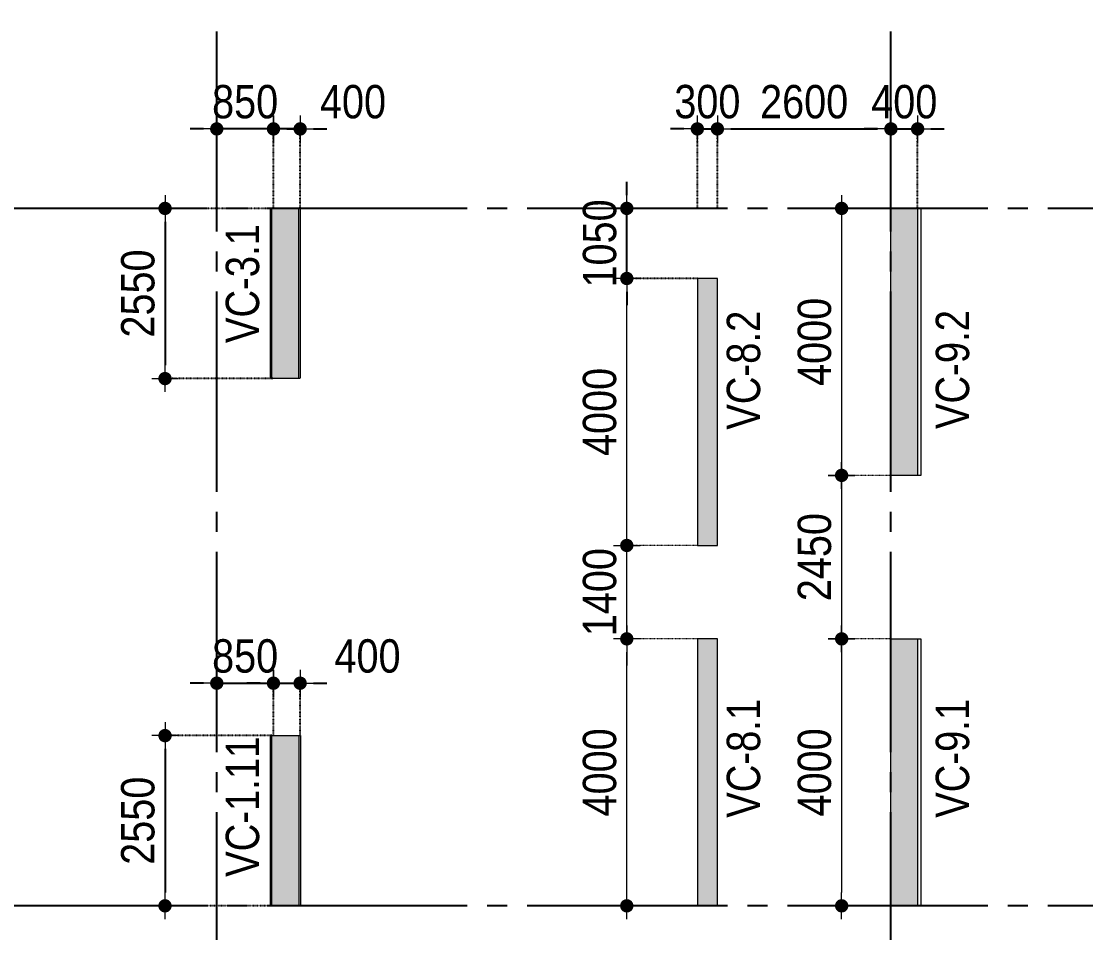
# Model space of a CAD drawing. Header units: millimetres. Extents: x -3973692 to -2843767, y 592734 to 838475.
# Drawn here: x -3506873 to -3490927, y 621828 to 635485 of the extents above; entities that cross this region are included whole.
import ezdxf
from ezdxf.enums import TextEntityAlignment as Align

# ---------------------------------------------------------------- set-up
doc = ezdxf.new("R2010")
doc.units = ezdxf.units.MM
doc.header["$MEASUREMENT"] = 0
doc.header["$PDMODE"] = 3
doc.header["$PDSIZE"] = -20
for name, pattern in [('CHG_XX_Cot_Tang 1$0$MB_Luoi truc$0$HTT Hidden 21', [3, 2, -1]), ('CHG_XX_Luoi truc$0$MB_Luoi truc$0$Center101', [13, 10, -1, 1, -1]), ('DIVIDE2', [15.875, 6.35, -3.175, 0, -3.175, 0, -3.175]), ('HIDDEN5', [2.8375, 1.25, -1.5875])]:
    doc.linetypes.add(name, pattern=pattern)
doc.layers.get('0').update_dxf_attribs({"lineweight": 9})
doc.layers.get('Defpoints').update_dxf_attribs({"color": 10, "lineweight": 0})
for name, color, linetype, lineweight in [("'S_General_Dim_1", 1, 'Continuous', 18), ("'S_General_Divide_3 Intermediate", 3, 'DIVIDE2', 40), ('CHG_XX_Cot_Tang 1$0$NS-Pier', 150, 'Continuous', 9), ('CHG_XX_Cot_Tang 1$0$NS-Pier @ 1', 150, 'Continuous', 9), ('CHG_XX_Cot_Tang 1$0$NS-Pier @ 100', 150, 'Continuous', 9), ('CHG_XX_Cot_Tang 1$0$NS-Pier @ 150 VP1', 150, 'Continuous', 9), ('CHG_XX_Cot_Tang 1$0$NS-Pier @ 150 VP2', 150, 'Continuous', 9), ('CHG_XX_Cot_Tang 1$0$NS-Pier @ 150 VP3', 150, 'Continuous', 9), ('CHG_XX_Cot_Tang 1$0$NS-Pier @ 150 VP4', 150, 'Continuous', 9), ('CHG_XX_Cot_Tang 1$0$NS-Pier @ 150 VP5', 150, 'Continuous', 9), ('CHG_XX_Cot_Tang 1$0$NS-Pier @ 150 VP6', 150, 'Continuous', 9), ('CHG_XX_Cot_Tang 1$0$NS-Pier @ 150 VP7', 150, 'Continuous', 9), ('CHG_XX_Cot_Tang 1$0$NS-Pier @ 150 VP8', 150, 'Continuous', 9), ('CHG_XX_Cot_Tang 1$0$NS-Pier @ 150 VP9', 150, 'Continuous', 9), ('CHG_XX_Cot_Tang 1$0$NS-Pier @ 150 VPModel', 150, 'Continuous', 9), ('CHG_XX_Cot_Tang 1$0$NS-Pier @ 200 VP11', 150, 'Continuous', 9), ('CHG_XX_Cot_Tang 1$0$NS-Pier @ 200 VP12', 150, 'Continuous', 9), ('CHG_XX_Cot_Tang 1$0$NS-Pier @ 200 VP13', 150, 'Continuous', 9), ('CHG_XX_Cot_Tang 1$0$NS-Pier @ 200 VP14', 150, 'Continuous', 9), ('CHG_XX_Cot_Tang 1$0$NS-Pier @ 200 VP15', 150, 'Continuous', 9), ('CHG_XX_Cot_Tang 1$0$NS-Pier @ 200 VP16', 150, 'Continuous', 9), ('CHG_XX_Cot_Tang 1$0$NS-Pier @ 200 VP17', 150, 'Continuous', 9), ('CHG_XX_Cot_Tang 1$0$NS-Pier @ 200 VP18', 150, 'Continuous', 9), ('CHG_XX_Cot_Tang 1$0$NS-Pier @ 200 VP19', 150, 'Continuous', 9), ('CHG_XX_Cot_Tang 1$0$NS-Pier @ 200 VP21', 150, 'Continuous', 9), ('CHG_XX_Cot_Tang 1$0$NS-Pier @ 200 VP22', 150, 'Continuous', 9), ('CHG_XX_Cot_Tang 1$0$NS-Pier @ 200 VP23', 150, 'Continuous', 9), ('CHG_XX_Cot_Tang 1$0$NS-Pier @ 200 VP24', 150, 'Continuous', 9), ('CHG_XX_Cot_Tang 1$0$NS-Pier @ 200 VP25', 150, 'Continuous', 9), ('CHG_XX_Cot_Tang 1$0$NS-Pier @ 200 VP26', 150, 'Continuous', 9), ('CHG_XX_Cot_Tang 1$0$NS-Pier @ 200 VP27', 150, 'Continuous', 9), ('CHG_XX_Cot_Tang 1$0$NS-Pier @ 200 VP28', 150, 'Continuous', 9), ('CHG_XX_Cot_Tang 1$0$NS-Pier @ 200 VP30', 150, 'Continuous', 9), ('CHG_XX_Cot_Tang 1$0$NS-Pier @ 200 VP31', 150, 'Continuous', 9), ('CHG_XX_Cot_Tang 1$0$NS-Pier @ 200 VP32', 150, 'Continuous', 9), ('CHG_XX_Cot_Tang 1$0$NS-Pier @ 200 VP33', 150, 'Continuous', 9), ('CHG_XX_Cot_Tang 1$0$NS-Pier @ 200 VP34', 150, 'Continuous', 9), ('CHG_XX_Cot_Tang 1$0$NS-Pier @ 200 VP35', 150, 'Continuous', 9), ('CHG_XX_Cot_Tang 1$0$NS-Pier @ 200 VP36', 150, 'Continuous', 9), ('CHG_XX_Cot_Tang 1$0$NS-Pier @ 200 VP37', 150, 'Continuous', 9), ('CHG_XX_Cot_Tang 1$0$NS-Pier @ 200 VPModel', 150, 'Continuous', 9), ('CHG_XX_Cot_Tang 1$0$NS-Pier @ 350 VP10', 150, 'Continuous', 9), ('CHG_XX_Cot_Tang 1$0$NS-Pier @ 350 VP20', 150, 'Continuous', 9), ('CHG_XX_Cot_Tang 1$0$NS-Pier @ 350 VP29', 150, 'Continuous', 9), ('CHG_XX_Cot_Tang 1$0$NS-Pier @ 350 VPModel', 150, 'Continuous', 9), ('TEXT', 7, 'Continuous', 15)]:
    doc.layers.add(name, color=color, linetype=linetype, lineweight=lineweight)
for name, color, linetype in [('CHG_XX_Cot_Tang 1$0$mb_cot tang 1-3$0$Concrete Line', 6, 'Continuous'), ('CHG_XX_Cot_Tang 1$0$Vach VH3', 3, 'Continuous'), ('CHG_XX_Luoi truc$0$Grid', 34, 'Continuous'), ('CHG_XX_Luoi truc$0$Grid Line', 251, 'CHG_XX_Luoi truc$0$MB_Luoi truc$0$Center101')]:
    doc.layers.add(name, color=color, linetype=linetype)
doc.styles.add('arial', font='arial.ttf', dxfattribs={"width": 0.85})
doc.styles.add('CHG_XX_Luoi truc$0$MB_Luoi truc$0$Grid A-F$0$VNI-HelveCB', font='')
doc.styles.add('TTP-HelCon', font='')
doc.styles.get('CHG_XX_Luoi truc$0$MB_Luoi truc$0$Grid A-F$0$VNI-HelveCB').set_extended_font_data('VNI-Helve-Condense', bold=True)
doc.styles.get('TTP-HelCon').set_extended_font_data('VNI-Helve-Condense')
doc.dimstyles.new('200', dxfattribs={"dimscale": 200, "dimtxt": 2.5, "dimasz": 1, "dimexe": 0, "dimexo": 0, "dimgap": 0.75, "dimtad": 1, "dimdec": 0, "dimrnd": 10, "dimzin": 9, "dimdsep": 46, "dimtxsty": 'arial', "dimblk1": 'DIMDOT', "dimblk2": 'DIMDOT', "dimsah": 1, "dimcen": 2, "dimdle": 3, "dimclre": 8, "dimclrt": 2, "dimadec": 0, "dimazin": 0, "dimtfac": 1, "dimtdec": 0, "dimtix": 1, "dimtmove": 2, "dimatfit": 3, "dimldrblk": 'DIMPIJL', "dimfxl": 1, "dimtvp": 1.8, "dimtolj": 1, "dimtzin": 0, "dimarcsym": 0})

# ---------------------------------------------------------------- blocks, each defined once
blk = doc.blocks.new('CHG_XX_Cot_Tang 1$0$300x9400')
at = {"layer": 'CHG_XX_Cot_Tang 1$0$NS-Pier'}
h = blk.add_hatch(color=5, dxfattribs=at)
h.dxf.hatch_style = 1
h.paths.add_polyline_path([(0, -4000), (300, -4000), (300, 0), (0, 0)])
h.paths.add_polyline_path([(300, -5400), (0, -5400), (0, -9400), (300, -9400)])
for points in [[(300, 0), (0, 0), (0, -4000), (300, -4000)], [(300, -5400), (0, -5400), (0, -9400), (300, -9400)]]:
    blk.add_lwpolyline(points, close=True, dxfattribs=at)
blk = doc.blocks.new('*U3261')
at = {"layer": 'CHG_XX_Cot_Tang 1$0$NS-Pier @ 1'}
h = blk.add_hatch(color=256, dxfattribs=at)
h.dxf.hatch_style = 1
h.paths.add_polyline_path([(200, 0), (-200, 0), (-200, -2550), (200, -2550)])
at = {"layer": 'CHG_XX_Cot_Tang 1$0$NS-Pier @ 100'}
h = blk.add_hatch(color=256, dxfattribs=at)
h.dxf.hatch_style = 1
h.paths.add_polyline_path([(200, 0), (-200, 0), (-200, -2550), (200, -2550)])
at = {"layer": 'CHG_XX_Cot_Tang 1$0$NS-Pier @ 150 VP1'}
h = blk.add_hatch(color=256, dxfattribs=at)
h.dxf.hatch_style = 1
h.paths.add_polyline_path([(200, 0), (-200, 0), (-200, -2550), (200, -2550)])
at = {"layer": 'CHG_XX_Cot_Tang 1$0$NS-Pier @ 150 VP2'}
h = blk.add_hatch(color=256, dxfattribs=at)
h.dxf.hatch_style = 1
h.paths.add_polyline_path([(200, 0), (-200, 0), (-200, -2550), (200, -2550)])
at = {"layer": 'CHG_XX_Cot_Tang 1$0$NS-Pier @ 150 VP3'}
h = blk.add_hatch(color=256, dxfattribs=at)
h.dxf.hatch_style = 1
h.paths.add_polyline_path([(200, 0), (-200, 0), (-200, -2550), (200, -2550)])
at = {"layer": 'CHG_XX_Cot_Tang 1$0$NS-Pier @ 150 VP4'}
h = blk.add_hatch(color=256, dxfattribs=at)
h.dxf.hatch_style = 1
h.paths.add_polyline_path([(200, 0), (-200, 0), (-200, -2550), (200, -2550)])
at = {"layer": 'CHG_XX_Cot_Tang 1$0$NS-Pier @ 150 VP5'}
h = blk.add_hatch(color=256, dxfattribs=at)
h.dxf.hatch_style = 1
h.paths.add_polyline_path([(200, 0), (-200, 0), (-200, -2550), (200, -2550)])
at = {"layer": 'CHG_XX_Cot_Tang 1$0$NS-Pier @ 150 VP6'}
h = blk.add_hatch(color=256, dxfattribs=at)
h.dxf.hatch_style = 1
h.paths.add_polyline_path([(200, 0), (-200, 0), (-200, -2550), (200, -2550)])
at = {"layer": 'CHG_XX_Cot_Tang 1$0$NS-Pier @ 150 VP7'}
h = blk.add_hatch(color=256, dxfattribs=at)
h.dxf.hatch_style = 1
h.paths.add_polyline_path([(200, 0), (-200, 0), (-200, -2550), (200, -2550)])
at = {"layer": 'CHG_XX_Cot_Tang 1$0$NS-Pier @ 150 VP8'}
h = blk.add_hatch(color=256, dxfattribs=at)
h.dxf.hatch_style = 1
h.paths.add_polyline_path([(200, 0), (-200, 0), (-200, -2550), (200, -2550)])
at = {"layer": 'CHG_XX_Cot_Tang 1$0$NS-Pier @ 150 VP9'}
h = blk.add_hatch(color=256, dxfattribs=at)
h.dxf.hatch_style = 1
h.paths.add_polyline_path([(200, 0), (-200, 0), (-200, -2550), (200, -2550)])
at = {"layer": 'CHG_XX_Cot_Tang 1$0$NS-Pier @ 150 VPModel'}
h = blk.add_hatch(color=256, dxfattribs=at)
h.dxf.hatch_style = 1
h.paths.add_polyline_path([(200, 0), (-200, 0), (-200, -2550), (200, -2550)])
at = {"layer": 'CHG_XX_Cot_Tang 1$0$NS-Pier @ 200 VP11'}
h = blk.add_hatch(color=256, dxfattribs=at)
h.dxf.hatch_style = 1
h.paths.add_polyline_path([(200, 0), (-200, 0), (-200, -2550), (200, -2550)])
at = {"layer": 'CHG_XX_Cot_Tang 1$0$NS-Pier @ 200 VP12'}
h = blk.add_hatch(color=256, dxfattribs=at)
h.dxf.hatch_style = 1
h.paths.add_polyline_path([(200, 0), (-200, 0), (-200, -2550), (200, -2550)])
at = {"layer": 'CHG_XX_Cot_Tang 1$0$NS-Pier @ 200 VP13'}
h = blk.add_hatch(color=256, dxfattribs=at)
h.dxf.hatch_style = 1
h.paths.add_polyline_path([(200, 0), (-200, 0), (-200, -2550), (200, -2550)])
at = {"layer": 'CHG_XX_Cot_Tang 1$0$NS-Pier @ 200 VP14'}
h = blk.add_hatch(color=256, dxfattribs=at)
h.dxf.hatch_style = 1
h.paths.add_polyline_path([(200, 0), (-200, 0), (-200, -2550), (200, -2550)])
at = {"layer": 'CHG_XX_Cot_Tang 1$0$NS-Pier @ 200 VP15'}
h = blk.add_hatch(color=256, dxfattribs=at)
h.dxf.hatch_style = 1
h.paths.add_polyline_path([(200, 0), (-200, 0), (-200, -2550), (200, -2550)])
at = {"layer": 'CHG_XX_Cot_Tang 1$0$NS-Pier @ 200 VP16'}
h = blk.add_hatch(color=256, dxfattribs=at)
h.dxf.hatch_style = 1
h.paths.add_polyline_path([(200, 0), (-200, 0), (-200, -2550), (200, -2550)])
at = {"layer": 'CHG_XX_Cot_Tang 1$0$NS-Pier @ 200 VP17'}
h = blk.add_hatch(color=256, dxfattribs=at)
h.dxf.hatch_style = 1
h.paths.add_polyline_path([(200, 0), (-200, 0), (-200, -2550), (200, -2550)])
at = {"layer": 'CHG_XX_Cot_Tang 1$0$NS-Pier @ 200 VP18'}
h = blk.add_hatch(color=256, dxfattribs=at)
h.dxf.hatch_style = 1
h.paths.add_polyline_path([(200, 0), (-200, 0), (-200, -2550), (200, -2550)])
at = {"layer": 'CHG_XX_Cot_Tang 1$0$NS-Pier @ 200 VP19'}
h = blk.add_hatch(color=256, dxfattribs=at)
h.dxf.hatch_style = 1
h.paths.add_polyline_path([(200, 0), (-200, 0), (-200, -2550), (200, -2550)])
at = {"layer": 'CHG_XX_Cot_Tang 1$0$NS-Pier @ 200 VP21'}
h = blk.add_hatch(color=256, dxfattribs=at)
h.dxf.hatch_style = 1
h.paths.add_polyline_path([(200, 0), (-200, 0), (-200, -2550), (200, -2550)])
at = {"layer": 'CHG_XX_Cot_Tang 1$0$NS-Pier @ 200 VP22'}
h = blk.add_hatch(color=256, dxfattribs=at)
h.dxf.hatch_style = 1
h.paths.add_polyline_path([(200, 0), (-200, 0), (-200, -2550), (200, -2550)])
at = {"layer": 'CHG_XX_Cot_Tang 1$0$NS-Pier @ 200 VP23'}
h = blk.add_hatch(color=256, dxfattribs=at)
h.dxf.hatch_style = 1
h.paths.add_polyline_path([(200, 0), (-200, 0), (-200, -2550), (200, -2550)])
at = {"layer": 'CHG_XX_Cot_Tang 1$0$NS-Pier @ 200 VP24'}
h = blk.add_hatch(color=256, dxfattribs=at)
h.dxf.hatch_style = 1
h.paths.add_polyline_path([(200, 0), (-200, 0), (-200, -2550), (200, -2550)])
at = {"layer": 'CHG_XX_Cot_Tang 1$0$NS-Pier @ 200 VP25'}
h = blk.add_hatch(color=256, dxfattribs=at)
h.dxf.hatch_style = 1
h.paths.add_polyline_path([(200, 0), (-200, 0), (-200, -2550), (200, -2550)])
at = {"layer": 'CHG_XX_Cot_Tang 1$0$NS-Pier @ 200 VP26'}
h = blk.add_hatch(color=256, dxfattribs=at)
h.dxf.hatch_style = 1
h.paths.add_polyline_path([(200, 0), (-200, 0), (-200, -2550), (200, -2550)])
at = {"layer": 'CHG_XX_Cot_Tang 1$0$NS-Pier @ 200 VP27'}
h = blk.add_hatch(color=256, dxfattribs=at)
h.dxf.hatch_style = 1
h.paths.add_polyline_path([(200, 0), (-200, 0), (-200, -2550), (200, -2550)])
at = {"layer": 'CHG_XX_Cot_Tang 1$0$NS-Pier @ 200 VP28'}
h = blk.add_hatch(color=256, dxfattribs=at)
h.dxf.hatch_style = 1
h.paths.add_polyline_path([(200, 0), (-200, 0), (-200, -2550), (200, -2550)])
at = {"layer": 'CHG_XX_Cot_Tang 1$0$NS-Pier @ 200 VP30'}
h = blk.add_hatch(color=256, dxfattribs=at)
h.dxf.hatch_style = 1
h.paths.add_polyline_path([(200, 0), (-200, 0), (-200, -2550), (200, -2550)])
at = {"layer": 'CHG_XX_Cot_Tang 1$0$NS-Pier @ 200 VP31'}
h = blk.add_hatch(color=256, dxfattribs=at)
h.dxf.hatch_style = 1
h.paths.add_polyline_path([(200, 0), (-200, 0), (-200, -2550), (200, -2550)])
at = {"layer": 'CHG_XX_Cot_Tang 1$0$NS-Pier @ 200 VP32'}
h = blk.add_hatch(color=256, dxfattribs=at)
h.dxf.hatch_style = 1
h.paths.add_polyline_path([(200, 0), (-200, 0), (-200, -2550), (200, -2550)])
at = {"layer": 'CHG_XX_Cot_Tang 1$0$NS-Pier @ 200 VP33'}
h = blk.add_hatch(color=256, dxfattribs=at)
h.dxf.hatch_style = 1
h.paths.add_polyline_path([(200, 0), (-200, 0), (-200, -2550), (200, -2550)])
at = {"layer": 'CHG_XX_Cot_Tang 1$0$NS-Pier @ 200 VP34'}
h = blk.add_hatch(color=256, dxfattribs=at)
h.dxf.hatch_style = 1
h.paths.add_polyline_path([(200, 0), (-200, 0), (-200, -2550), (200, -2550)])
at = {"layer": 'CHG_XX_Cot_Tang 1$0$NS-Pier @ 200 VP35'}
h = blk.add_hatch(color=256, dxfattribs=at)
h.dxf.hatch_style = 1
h.paths.add_polyline_path([(200, 0), (-200, 0), (-200, -2550), (200, -2550)])
at = {"layer": 'CHG_XX_Cot_Tang 1$0$NS-Pier @ 200 VP36'}
h = blk.add_hatch(color=256, dxfattribs=at)
h.dxf.hatch_style = 1
h.paths.add_polyline_path([(200, 0), (-200, 0), (-200, -2550), (200, -2550)])
at = {"layer": 'CHG_XX_Cot_Tang 1$0$NS-Pier @ 200 VP37'}
h = blk.add_hatch(color=256, dxfattribs=at)
h.dxf.hatch_style = 1
h.paths.add_polyline_path([(200, 0), (-200, 0), (-200, -2550), (200, -2550)])
at = {"layer": 'CHG_XX_Cot_Tang 1$0$NS-Pier @ 200 VPModel'}
h = blk.add_hatch(color=256, dxfattribs=at)
h.dxf.hatch_style = 1
h.paths.add_polyline_path([(200, 0), (-200, 0), (-200, -2550), (200, -2550)])
at = {"layer": 'CHG_XX_Cot_Tang 1$0$NS-Pier @ 350 VP10'}
h = blk.add_hatch(color=256, dxfattribs=at)
h.dxf.hatch_style = 1
h.paths.add_polyline_path([(200, 0), (-200, 0), (-200, -2550), (200, -2550)])
at = {"layer": 'CHG_XX_Cot_Tang 1$0$NS-Pier @ 350 VP20'}
h = blk.add_hatch(color=256, dxfattribs=at)
h.dxf.hatch_style = 1
h.paths.add_polyline_path([(200, 0), (-200, 0), (-200, -2550), (200, -2550)])
at = {"layer": 'CHG_XX_Cot_Tang 1$0$NS-Pier @ 350 VP29'}
h = blk.add_hatch(color=256, dxfattribs=at)
h.dxf.hatch_style = 1
h.paths.add_polyline_path([(200, 0), (-200, 0), (-200, -2550), (200, -2550)])
at = {"layer": 'CHG_XX_Cot_Tang 1$0$NS-Pier @ 350 VPModel'}
h = blk.add_hatch(color=256, dxfattribs=at)
h.dxf.hatch_style = 1
h.paths.add_polyline_path([(200, 0), (-200, 0), (-200, -2550), (200, -2550)])
blk = doc.blocks.new('CHG_XX_Cot_Tang 1$0$400x2250_cen')
at = {"layer": 'CHG_XX_Cot_Tang 1$0$NS-Pier', "color": 9, "linetype": 'CHG_XX_Cot_Tang 1$0$MB_Luoi truc$0$HTT Hidden 21'}
for points in [[(-200, 0), (-225, 0), (-225, -2550), (-200, -2550)], [(200, 0), (225, 0), (225, -2550), (200, -2550)]]:
    blk.add_lwpolyline(points, dxfattribs=at)
at = {"layer": 'CHG_XX_Cot_Tang 1$0$NS-Pier'}
blk.add_lwpolyline([(200, -2550), (-200, -2550), (-200, 0), (200, 0)], close=True, dxfattribs=at)
blk.add_blockref('*U3261', (0, 0), dxfattribs=at)
blk = doc.blocks.new('*U2841')
at = {"layer": 'CHG_XX_Luoi truc$0$Grid Line'}
blk.add_line((0, 0), (0, 608), dxfattribs=at)
at = {"layer": 'CHG_XX_Luoi truc$0$Grid', "lineweight": -2, "style": 'CHG_XX_Luoi truc$0$MB_Luoi truc$0$Grid A-F$0$VNI-HelveCB'}
for tag, p in [('GRIDSUB', (0, 617)), ('GRID', (0, -9))]:
    blk.add_attdef(tag, text='', height=5, dxfattribs=at).set_placement(p, align=Align.MIDDLE)
blk = doc.blocks.new('*U2843')
at = {"layer": 'CHG_XX_Luoi truc$0$Grid Line'}
blk.add_line((0, 0), (0, 438), dxfattribs=at)
at = {"layer": 'CHG_XX_Luoi truc$0$Grid', "lineweight": -2, "style": 'CHG_XX_Luoi truc$0$MB_Luoi truc$0$Grid A-F$0$VNI-HelveCB'}
for tag, p in [('GRIDSUB', (0, 447)), ('GRID', (0, -9))]:
    blk.add_attdef(tag, text='', height=5, dxfattribs=at).set_placement(p, align=Align.MIDDLE)
blk = doc.blocks.new('CHG_XX_Luoi truc')
at = {"layer": 'CHG_XX_Luoi truc$0$Grid', "xscale": 300, "yscale": 300, "zscale": 300}
for p in [(44550, -12747), (54650, -12747)]:
    blk.add_blockref('*U2841', p, dxfattribs=at)
at = {"layer": 'CHG_XX_Luoi truc$0$Grid', "xscale": 300.0000000000013, "yscale": 300.0000000000013, "zscale": 300.0000000000013, "rotation": 90}
for p in [(110703, 22700), (110703, 12250)]:
    blk.add_blockref('*U2843', p, dxfattribs=at)
blk = doc.blocks.new('CHG_XX_Cot_Tang 1')
at = {"layer": 'CHG_XX_Cot_Tang 1$0$NS-Pier', "true_color": 0x139b48}
h = blk.add_hatch(color=114, dxfattribs=at)
h.dxf.hatch_style = 1
h.paths.add_polyline_path([(54650, 18700), (55050, 18700), (55050, 22700), (54650, 22700)])
h.paths.add_polyline_path([(55050, 16250), (54650, 16250), (54650, 12250), (55050, 12250)])
at = {"layer": 'CHG_XX_Cot_Tang 1$0$NS-Pier'}
for points in [[(54650, 18700), (54650, 22700), (55050, 22700), (55050, 18700)], [(54650, 12250), (54650, 16250), (55050, 16250), (55050, 12250)]]:
    blk.add_lwpolyline(points, close=True, dxfattribs=at)
at = {"layer": 'CHG_XX_Cot_Tang 1$0$NS-Pier', "color": 9, "linetype": 'CHG_XX_Cot_Tang 1$0$MB_Luoi truc$0$HTT Hidden 21'}
for points in [[(55050, 22700), (55100, 22700), (55100, 18700), (55050, 18700)], [(55050, 16250), (55100, 16250), (55100, 12250), (55050, 12250)]]:
    blk.add_lwpolyline(points, dxfattribs=at)
at = {"layer": 'CHG_XX_Cot_Tang 1$0$mb_cot tang 1-3$0$Concrete Line'}
blk.add_blockref('CHG_XX_Cot_Tang 1$0$300x9400', (51750, 21650), dxfattribs=at)
at = {"layer": 'CHG_XX_Cot_Tang 1$0$NS-Pier'}
blk.add_blockref('CHG_XX_Luoi truc', (0, 0), dxfattribs=at)
at = {"layer": 'CHG_XX_Cot_Tang 1$0$Vach VH3', "color": 8, "linetype": 'CHG_XX_Cot_Tang 1$0$MB_Luoi truc$0$HTT Hidden 21'}
for p in [(45575, 22700), (45577.5, 14800)]:
    blk.add_blockref('CHG_XX_Cot_Tang 1$0$400x2250_cen', p, dxfattribs=at)
blk = doc.blocks.new('DIMDOT')
for p, q in [((0, -1), (0, 1)), ((1, 0), (-1, 0))]:
    blk.add_line(p, q)
at = {"const_width": 0.5}
blk.add_lwpolyline([(-0.25, 0, 1), (0.25, 0, 1)], format="xyb", close=True, dxfattribs=at)
blk = doc.blocks.new('*D321')
at = {"layer": "'S_General_Dim_1", "color": 8, "linetype": 'HIDDEN5', "lineweight": -2, "transparency": 16777216}
for p, q in [((-3503095, 632681), (-3504720, 632681)), ((-3503095, 630131), (-3504720, 630131))]:
    blk.add_line(p, q, dxfattribs=at)
at = {"layer": "'S_General_Dim_1", "color": 0, "lineweight": -2, "transparency": 16777216}
blk.add_line((-3504720, 632481), (-3504720, 630331), dxfattribs=at)
at = {"layer": 'Defpoints', "color": 0, "transparency": 16777216}
for p in [(-3503095, 632681), (-3504720, 630131), (-3503095, 630131)]:
    blk.add_point(p, dxfattribs=at)
at = {"layer": "'S_General_Dim_1", "color": 0, "lineweight": -2, "transparency": 16777216, "xscale": 200, "yscale": 200, "zscale": 200}
for p, rotation in [((-3504720, 632681), 90), ((-3504720, 630131), 270)]:
    blk.add_blockref('DIMDOT', p, dxfattribs=dict(at, rotation=rotation))
at = {"layer": "'S_General_Dim_1", "color": 2, "transparency": 16777216, "insert": (-3505125, 631406), "char_height": 500, "attachment_point": 5, "rotation": 90, "style": 'arial'}
blk.add_mtext('\\A1;2550', dxfattribs=at)
blk = doc.blocks.new('DIMPIJL')
at = {"linetype": 'ByBlock'}
blk.add_solid([(-2.5, 0.417), (-2.5, -0.417), (0, 0)], dxfattribs=at)
blk = doc.blocks.new('*D322')
at = {"layer": "'S_General_Dim_1", "color": 8, "linetype": 'HIDDEN5', "lineweight": -2, "transparency": 16777216}
for p, q in [((-3503093, 624781), (-3504720, 624781)), ((-3503093, 622231), (-3504720, 622231))]:
    blk.add_line(p, q, dxfattribs=at)
at = {"layer": "'S_General_Dim_1", "color": 0, "lineweight": -2, "transparency": 16777216}
blk.add_line((-3504720, 624581), (-3504720, 622431), dxfattribs=at)
at = {"layer": 'Defpoints', "color": 0, "transparency": 16777216}
for p in [(-3503093, 624781), (-3504720, 622231), (-3503093, 622231)]:
    blk.add_point(p, dxfattribs=at)
at = {"layer": "'S_General_Dim_1", "color": 0, "lineweight": -2, "transparency": 16777216, "xscale": 200, "yscale": 200, "zscale": 200}
for p, rotation in [((-3504720, 624781), 90), ((-3504720, 622231), 270)]:
    blk.add_blockref('DIMDOT', p, dxfattribs=dict(at, rotation=rotation))
at = {"layer": "'S_General_Dim_1", "color": 2, "transparency": 16777216, "insert": (-3505125, 623506), "char_height": 500, "attachment_point": 5, "rotation": 90, "style": 'arial'}
blk.add_mtext('\\A1;2550', dxfattribs=at)
blk = doc.blocks.new('*D324')
at = {"layer": "'S_General_Dim_1", "color": 0, "lineweight": -2, "transparency": 16777216}
for p, q in [((-3504145, 625567), (-3504345, 625567)), ((-3503945, 625567), (-3503096, 625567)), ((-3502896, 625567), (-3502696, 625567))]:
    blk.add_line(p, q, dxfattribs=at)
at = {"layer": "'S_General_Dim_1", "color": 8, "linetype": 'HIDDEN5', "lineweight": -2, "transparency": 16777216}
for p, q in [((-3503945, 624606), (-3503945, 625567)), ((-3503096, 624781), (-3503096, 625567))]:
    blk.add_line(p, q, dxfattribs=at)
at = {"layer": 'Defpoints', "color": 0, "transparency": 16777216}
for p in [(-3503096, 625567), (-3503096, 624781), (-3503945, 624606)]:
    blk.add_point(p, dxfattribs=at)
at = {"layer": "'S_General_Dim_1", "color": 0, "lineweight": -2, "transparency": 16777216, "xscale": 200, "yscale": 200, "zscale": 200}
blk.add_blockref('DIMDOT', (-3503945, 625567), dxfattribs=at)
at = {"layer": "'S_General_Dim_1", "color": 0, "lineweight": -2, "transparency": 16777216, "xscale": 200, "yscale": 200, "zscale": 200, "rotation": 180}
blk.add_blockref('DIMDOT', (-3503096, 625567), dxfattribs=at)
at = {"layer": "'S_General_Dim_1", "color": 2, "transparency": 16777216, "insert": (-3503520, 625972), "char_height": 500, "attachment_point": 5, "style": 'arial'}
blk.add_mtext('\\A1;850', dxfattribs=at)
blk = doc.blocks.new('*D325')
at = {"layer": "'S_General_Dim_1", "color": 0, "lineweight": -2, "transparency": 16777216}
for p, q in [((-3503296, 625567), (-3503496, 625567)), ((-3503096, 625567), (-3502696, 625567)), ((-3502496, 625567), (-3502296, 625567))]:
    blk.add_line(p, q, dxfattribs=at)
at = {"layer": "'S_General_Dim_1", "color": 8, "linetype": 'HIDDEN5', "lineweight": -2, "transparency": 16777216}
for p, q in [((-3503096, 624781), (-3503096, 625567)), ((-3502696, 624781), (-3502696, 625567))]:
    blk.add_line(p, q, dxfattribs=at)
at = {"layer": 'Defpoints', "color": 0, "transparency": 16777216}
for p in [(-3502696, 625567), (-3503096, 624781), (-3502696, 624781)]:
    blk.add_point(p, dxfattribs=at)
at = {"layer": "'S_General_Dim_1", "color": 0, "lineweight": -2, "transparency": 16777216, "xscale": 200, "yscale": 200, "zscale": 200}
blk.add_blockref('DIMDOT', (-3503096, 625567), dxfattribs=at)
at = {"layer": "'S_General_Dim_1", "color": 0, "lineweight": -2, "transparency": 16777216, "xscale": 200, "yscale": 200, "zscale": 200, "rotation": 180}
blk.add_blockref('DIMDOT', (-3502696, 625567), dxfattribs=at)
at = {"layer": "'S_General_Dim_1", "color": 2, "transparency": 16777216, "insert": (-3501686, 625972), "char_height": 500, "attachment_point": 5, "style": 'arial'}
blk.add_mtext('\\A1;400', dxfattribs=at)
blk = doc.blocks.new('*D329')
at = {"layer": "'S_General_Dim_1", "color": 0, "lineweight": -2, "transparency": 16777216}
for p, q in [((-3497802, 632881), (-3497802, 633081)), ((-3497802, 631631), (-3497802, 632681)), ((-3497802, 631431), (-3497802, 631231))]:
    blk.add_line(p, q, dxfattribs=at)
at = {"layer": "'S_General_Dim_1", "color": 8, "linetype": 'HIDDEN5', "lineweight": -2, "transparency": 16777216}
for p, q in [((-3496913, 632681), (-3497802, 632681)), ((-3496745, 631631), (-3497802, 631631))]:
    blk.add_line(p, q, dxfattribs=at)
at = {"layer": 'Defpoints', "color": 0, "transparency": 16777216}
for p in [(-3497802, 632681), (-3496913, 632681), (-3496745, 631631)]:
    blk.add_point(p, dxfattribs=at)
at = {"layer": "'S_General_Dim_1", "color": 0, "lineweight": -2, "transparency": 16777216, "xscale": 200, "yscale": 200, "zscale": 200}
for p, rotation in [((-3497802, 632681), 270), ((-3497802, 631631), 90)]:
    blk.add_blockref('DIMDOT', p, dxfattribs=dict(at, rotation=rotation))
at = {"layer": "'S_General_Dim_1", "color": 2, "transparency": 16777216, "insert": (-3498207, 632156), "char_height": 500, "attachment_point": 5, "rotation": 90, "style": 'arial'}
blk.add_mtext('\\A1;1050', dxfattribs=at)
blk = doc.blocks.new('*D330')
at = {"layer": "'S_General_Dim_1", "color": 0, "lineweight": -2, "transparency": 16777216}
for p, q in [((-3496945, 633872), (-3497145, 633872)), ((-3496745, 633872), (-3496445, 633872)), ((-3496245, 633872), (-3496045, 633872))]:
    blk.add_line(p, q, dxfattribs=at)
at = {"layer": "'S_General_Dim_1", "color": 8, "linetype": 'HIDDEN5', "lineweight": -2, "transparency": 16777216}
for p, q in [((-3496745, 632681), (-3496745, 633872)), ((-3496445, 632681), (-3496445, 633872))]:
    blk.add_line(p, q, dxfattribs=at)
at = {"layer": 'Defpoints', "color": 0, "transparency": 16777216}
for p in [(-3496445, 633872), (-3496745, 632681), (-3496445, 632681)]:
    blk.add_point(p, dxfattribs=at)
at = {"layer": "'S_General_Dim_1", "color": 0, "lineweight": -2, "transparency": 16777216, "xscale": 200, "yscale": 200, "zscale": 200}
blk.add_blockref('DIMDOT', (-3496745, 633872), dxfattribs=at)
at = {"layer": "'S_General_Dim_1", "color": 0, "lineweight": -2, "transparency": 16777216, "xscale": 200, "yscale": 200, "zscale": 200, "rotation": 180}
blk.add_blockref('DIMDOT', (-3496445, 633872), dxfattribs=at)
at = {"layer": "'S_General_Dim_1", "color": 2, "transparency": 16777216, "insert": (-3496595, 634278), "char_height": 500, "attachment_point": 5, "style": 'arial'}
blk.add_mtext('\\A1;300', dxfattribs=at)
blk = doc.blocks.new('*D331')
at = {"layer": "'S_General_Dim_1", "color": 8, "linetype": 'HIDDEN5', "lineweight": -2, "transparency": 16777216}
for p, q in [((-3496445, 632681), (-3496445, 633872)), ((-3493845, 632681), (-3493845, 633872))]:
    blk.add_line(p, q, dxfattribs=at)
at = {"layer": "'S_General_Dim_1", "color": 0, "lineweight": -2, "transparency": 16777216}
blk.add_line((-3496245, 633872), (-3494045, 633872), dxfattribs=at)
at = {"layer": 'Defpoints', "color": 0, "transparency": 16777216}
for p in [(-3493845, 633872), (-3496445, 632681), (-3493845, 632681)]:
    blk.add_point(p, dxfattribs=at)
at = {"layer": "'S_General_Dim_1", "color": 0, "lineweight": -2, "transparency": 16777216, "xscale": 200, "yscale": 200, "zscale": 200, "rotation": 180}
blk.add_blockref('DIMDOT', (-3496445, 633872), dxfattribs=at)
at = {"layer": "'S_General_Dim_1", "color": 0, "lineweight": -2, "transparency": 16777216, "xscale": 200, "yscale": 200, "zscale": 200}
blk.add_blockref('DIMDOT', (-3493845, 633872), dxfattribs=at)
at = {"layer": "'S_General_Dim_1", "color": 2, "transparency": 16777216, "insert": (-3495145, 634277), "char_height": 500, "attachment_point": 5, "style": 'arial'}
blk.add_mtext('\\A1;2600', dxfattribs=at)
blk = doc.blocks.new('*D332')
at = {"layer": "'S_General_Dim_1", "color": 0, "lineweight": -2, "transparency": 16777216}
for p, q in [((-3494045, 633872), (-3494245, 633872)), ((-3493845, 633872), (-3493445, 633872)), ((-3493245, 633872), (-3493045, 633872))]:
    blk.add_line(p, q, dxfattribs=at)
at = {"layer": "'S_General_Dim_1", "color": 8, "linetype": 'HIDDEN5', "lineweight": -2, "transparency": 16777216}
for p, q in [((-3493845, 632681), (-3493845, 633872)), ((-3493445, 632681), (-3493445, 633872))]:
    blk.add_line(p, q, dxfattribs=at)
at = {"layer": 'Defpoints', "color": 0, "transparency": 16777216}
for p in [(-3493445, 633872), (-3493845, 632681), (-3493445, 632681)]:
    blk.add_point(p, dxfattribs=at)
at = {"layer": "'S_General_Dim_1", "color": 0, "lineweight": -2, "transparency": 16777216, "xscale": 200, "yscale": 200, "zscale": 200}
blk.add_blockref('DIMDOT', (-3493845, 633872), dxfattribs=at)
at = {"layer": "'S_General_Dim_1", "color": 0, "lineweight": -2, "transparency": 16777216, "xscale": 200, "yscale": 200, "zscale": 200, "rotation": 180}
blk.add_blockref('DIMDOT', (-3493445, 633872), dxfattribs=at)
at = {"layer": "'S_General_Dim_1", "color": 2, "transparency": 16777216, "insert": (-3493645, 634277), "char_height": 500, "attachment_point": 5, "style": 'arial'}
blk.add_mtext('\\A1;400', dxfattribs=at)
blk = doc.blocks.new('*D336')
at = {"layer": "'S_General_Dim_1", "color": 0, "lineweight": -2, "transparency": 16777216}
for p, q in [((-3503295, 633872), (-3503495, 633872)), ((-3502695, 633872), (-3503095, 633872)), ((-3502495, 633872), (-3502295, 633872))]:
    blk.add_line(p, q, dxfattribs=at)
at = {"layer": "'S_General_Dim_1", "color": 8, "linetype": 'HIDDEN5', "lineweight": -2, "transparency": 16777216}
for p, q in [((-3503095, 632681), (-3503095, 633872)), ((-3502695, 632681), (-3502695, 633872))]:
    blk.add_line(p, q, dxfattribs=at)
at = {"layer": 'Defpoints', "color": 0, "transparency": 16777216}
for p in [(-3503095, 633872), (-3503095, 632681), (-3502695, 632681)]:
    blk.add_point(p, dxfattribs=at)
at = {"layer": "'S_General_Dim_1", "color": 0, "lineweight": -2, "transparency": 16777216, "xscale": 200, "yscale": 200, "zscale": 200}
blk.add_blockref('DIMDOT', (-3503095, 633872), dxfattribs=at)
at = {"layer": "'S_General_Dim_1", "color": 0, "lineweight": -2, "transparency": 16777216, "xscale": 200, "yscale": 200, "zscale": 200, "rotation": 180}
blk.add_blockref('DIMDOT', (-3502695, 633872), dxfattribs=at)
at = {"layer": "'S_General_Dim_1", "color": 2, "transparency": 16777216, "insert": (-3501904, 634277), "char_height": 500, "attachment_point": 5, "style": 'arial'}
blk.add_mtext('\\A1;400', dxfattribs=at)
blk = doc.blocks.new('*D337')
at = {"layer": "'S_General_Dim_1", "color": 0, "lineweight": -2, "transparency": 16777216}
for p, q in [((-3504145, 633872), (-3504345, 633872)), ((-3503095, 633872), (-3503945, 633872)), ((-3502895, 633872), (-3502695, 633872))]:
    blk.add_line(p, q, dxfattribs=at)
at = {"layer": "'S_General_Dim_1", "color": 8, "linetype": 'HIDDEN5', "lineweight": -2, "transparency": 16777216}
for p, q in [((-3503945, 632681), (-3503945, 633872)), ((-3503095, 632681), (-3503095, 633872))]:
    blk.add_line(p, q, dxfattribs=at)
at = {"layer": 'Defpoints', "color": 0, "transparency": 16777216}
for p in [(-3503945, 633872), (-3503945, 632681), (-3503095, 632681)]:
    blk.add_point(p, dxfattribs=at)
at = {"layer": "'S_General_Dim_1", "color": 0, "lineweight": -2, "transparency": 16777216, "xscale": 200, "yscale": 200, "zscale": 200}
blk.add_blockref('DIMDOT', (-3503945, 633872), dxfattribs=at)
at = {"layer": "'S_General_Dim_1", "color": 0, "lineweight": -2, "transparency": 16777216, "xscale": 200, "yscale": 200, "zscale": 200, "rotation": 180}
blk.add_blockref('DIMDOT', (-3503095, 633872), dxfattribs=at)
at = {"layer": "'S_General_Dim_1", "color": 2, "transparency": 16777216, "insert": (-3503520, 634277), "char_height": 500, "attachment_point": 5, "style": 'arial'}
blk.add_mtext('\\A1;850', dxfattribs=at)
blk = doc.blocks.new('c')
at = {"layer": 'TEXT', "color": 3, "style": 'TTP-HelCon'}
for s, p in [('VC-3.1', (-54365, 20683)), ('VC-8.2', (-46859, 19385)), ('VC-9.2', (-43728, 19395)), ('VC-8.1', (-46859, 13570)), ('VC-9.1', (-43728, 13570)), ('VC-1.11', (-54365, 12685))]:
    blk.add_text(s, height=500, rotation=90, dxfattribs=at).set_placement(p)
blk = doc.blocks.new('*D2547')
at = {"layer": "'S_General_Dim_1", "color": 8, "linetype": 'HIDDEN5', "lineweight": -2, "transparency": 16777216}
for p, q in [((51750, 16250), (50693, 16250)), ((51750, 12250), (50693, 12250))]:
    blk.add_line(p, q, dxfattribs=at)
at = {"layer": "'S_General_Dim_1", "color": 0, "lineweight": -2, "transparency": 16777216}
blk.add_line((50693, 12450), (50693, 16050), dxfattribs=at)
at = {"layer": 'Defpoints', "color": 0, "transparency": 16777216}
for p in [(50693, 16250), (51750, 16250), (51750, 12250)]:
    blk.add_point(p, dxfattribs=at)
at = {"layer": "'S_General_Dim_1", "color": 0, "lineweight": -2, "transparency": 16777216, "xscale": 200, "yscale": 200, "zscale": 200}
for p, rotation in [((50693, 16250), 90), ((50693, 12250), 270)]:
    blk.add_blockref('DIMDOT', p, dxfattribs=dict(at, rotation=rotation))
at = {"layer": "'S_General_Dim_1", "color": 2, "transparency": 16777216, "insert": (50288, 14250), "char_height": 500, "attachment_point": 5, "rotation": 90, "style": 'arial'}
blk.add_mtext('\\A1;4000', dxfattribs=at)
blk = doc.blocks.new('*D2556')
at = {"layer": "'S_General_Dim_1", "color": 0, "lineweight": -2, "transparency": 16777216}
for p, q in [((50693, 17850), (50693, 18050)), ((50693, 16250), (50693, 17650)), ((50693, 16050), (50693, 15850))]:
    blk.add_line(p, q, dxfattribs=at)
at = {"layer": "'S_General_Dim_1", "color": 8, "linetype": 'HIDDEN5', "lineweight": -2, "transparency": 16777216}
for p, q in [((51750, 17650), (50693, 17650)), ((51750, 16250), (50693, 16250))]:
    blk.add_line(p, q, dxfattribs=at)
at = {"layer": 'Defpoints', "color": 0, "transparency": 16777216}
for p in [(50693, 17650), (51750, 17650), (51750, 16250)]:
    blk.add_point(p, dxfattribs=at)
at = {"layer": "'S_General_Dim_1", "color": 0, "lineweight": -2, "transparency": 16777216, "xscale": 200, "yscale": 200, "zscale": 200}
for p, rotation in [((50693, 17650), 270), ((50693, 16250), 90)]:
    blk.add_blockref('DIMDOT', p, dxfattribs=dict(at, rotation=rotation))
at = {"layer": "'S_General_Dim_1", "color": 2, "transparency": 16777216, "insert": (50288, 16950), "char_height": 500, "attachment_point": 5, "rotation": 90, "style": 'arial'}
blk.add_mtext('\\A1;1400', dxfattribs=at)
blk = doc.blocks.new('*D2557')
at = {"layer": "'S_General_Dim_1", "color": 8, "linetype": 'HIDDEN5', "lineweight": -2, "transparency": 16777216}
for p, q in [((51750, 21650), (50693, 21650)), ((51750, 17650), (50693, 17650))]:
    blk.add_line(p, q, dxfattribs=at)
at = {"layer": "'S_General_Dim_1", "color": 0, "lineweight": -2, "transparency": 16777216}
blk.add_line((50693, 17850), (50693, 21450), dxfattribs=at)
at = {"layer": 'Defpoints', "color": 0, "transparency": 16777216}
for p in [(50693, 21650), (51750, 21650), (51750, 17650)]:
    blk.add_point(p, dxfattribs=at)
at = {"layer": "'S_General_Dim_1", "color": 0, "lineweight": -2, "transparency": 16777216, "xscale": 200, "yscale": 200, "zscale": 200}
for p, rotation in [((50693, 21650), 90), ((50693, 17650), 270)]:
    blk.add_blockref('DIMDOT', p, dxfattribs=dict(at, rotation=rotation))
at = {"layer": "'S_General_Dim_1", "color": 2, "transparency": 16777216, "insert": (50288, 19650), "char_height": 500, "attachment_point": 5, "rotation": 90, "style": 'arial'}
blk.add_mtext('\\A1;4000', dxfattribs=at)
blk = doc.blocks.new('*D2558')
at = {"layer": "'S_General_Dim_1", "color": 8, "linetype": 'HIDDEN5', "lineweight": -2, "transparency": 16777216}
for p, q in [((54650, 22700), (53912, 22700)), ((54650, 18700), (53912, 18700))]:
    blk.add_line(p, q, dxfattribs=at)
at = {"layer": "'S_General_Dim_1", "color": 0, "lineweight": -2, "transparency": 16777216}
blk.add_line((53912, 22500), (53912, 18900), dxfattribs=at)
at = {"layer": 'Defpoints', "color": 0, "transparency": 16777216}
for p in [(54650, 22700), (53912, 18700), (54650, 18700)]:
    blk.add_point(p, dxfattribs=at)
at = {"layer": "'S_General_Dim_1", "color": 0, "lineweight": -2, "transparency": 16777216, "xscale": 200, "yscale": 200, "zscale": 200}
for p, rotation in [((53912, 22700), 90), ((53912, 18700), 270)]:
    blk.add_blockref('DIMDOT', p, dxfattribs=dict(at, rotation=rotation))
at = {"layer": "'S_General_Dim_1", "color": 2, "transparency": 16777216, "insert": (53507, 20700), "char_height": 500, "attachment_point": 5, "rotation": 90, "style": 'arial'}
blk.add_mtext('\\A1;4000', dxfattribs=at)
blk = doc.blocks.new('*D2559')
at = {"layer": "'S_General_Dim_1", "color": 8, "linetype": 'HIDDEN5', "lineweight": -2, "transparency": 16777216}
for p, q in [((54650, 18700), (53912, 18700)), ((54650, 16250), (53912, 16250))]:
    blk.add_line(p, q, dxfattribs=at)
at = {"layer": "'S_General_Dim_1", "color": 0, "lineweight": -2, "transparency": 16777216}
blk.add_line((53912, 18500), (53912, 16450), dxfattribs=at)
at = {"layer": 'Defpoints', "color": 0, "transparency": 16777216}
for p in [(54650, 18700), (53912, 16250), (54650, 16250)]:
    blk.add_point(p, dxfattribs=at)
at = {"layer": "'S_General_Dim_1", "color": 0, "lineweight": -2, "transparency": 16777216, "xscale": 200, "yscale": 200, "zscale": 200}
for p, rotation in [((53912, 18700), 90), ((53912, 16250), 270)]:
    blk.add_blockref('DIMDOT', p, dxfattribs=dict(at, rotation=rotation))
at = {"layer": "'S_General_Dim_1", "color": 2, "transparency": 16777216, "insert": (53507, 17475), "char_height": 500, "attachment_point": 5, "rotation": 90, "style": 'arial'}
blk.add_mtext('\\A1;2450', dxfattribs=at)
blk = doc.blocks.new('*D2560')
at = {"layer": "'S_General_Dim_1", "color": 8, "linetype": 'HIDDEN5', "lineweight": -2, "transparency": 16777216}
for p, q in [((54650, 16250), (53912, 16250)), ((54650, 12250), (53912, 12250))]:
    blk.add_line(p, q, dxfattribs=at)
at = {"layer": "'S_General_Dim_1", "color": 0, "lineweight": -2, "transparency": 16777216}
blk.add_line((53912, 16050), (53912, 12450), dxfattribs=at)
at = {"layer": 'Defpoints', "color": 0, "transparency": 16777216}
for p in [(54650, 16250), (53912, 12250), (54650, 12250)]:
    blk.add_point(p, dxfattribs=at)
at = {"layer": "'S_General_Dim_1", "color": 0, "lineweight": -2, "transparency": 16777216, "xscale": 200, "yscale": 200, "zscale": 200}
for p, rotation in [((53912, 16250), 90), ((53912, 12250), 270)]:
    blk.add_blockref('DIMDOT', p, dxfattribs=dict(at, rotation=rotation))
at = {"layer": "'S_General_Dim_1", "color": 2, "transparency": 16777216, "insert": (53507, 14250), "char_height": 500, "attachment_point": 5, "rotation": 90, "style": 'arial'}
blk.add_mtext('\\A1;4000', dxfattribs=at)
blk = doc.blocks.new('111')
at = {"layer": "'S_General_Dim_1"}
for base, p1, p2, picture, middle in [((53912.1, 18700), (54650, 22700), (54650, 18700), '*D2558', (53506.8, 20700)), ((50693.4, 21650), (51750, 17650), (51750, 21650), '*D2557', (50288.1, 19650)), ((53912.1, 16250), (54650, 18700), (54650, 16250), '*D2559', (53506.8, 17475)), ((50693.4, 17650), (51750, 16250), (51750, 17650), '*D2556', (50288.1, 16950)), ((50693.4, 16250), (51750, 12250), (51750, 16250), '*D2547', (50288.1, 14250)), ((53912.1, 12250), (54650, 16250), (54650, 12250), '*D2560', (53506.8, 14250))]:
    dim = blk.add_linear_dim(base=base, p1=p1, p2=p2, angle=90, dimstyle='200', dxfattribs=at)
    dim.commit()
    dim.dimension.update_dxf_attribs({"geometry": picture, "text_midpoint": middle})

msp = doc.modelspace()

# ---------------------------------------------------------------- block references
at = {"layer": "'S_General_Divide_3 Intermediate"}
msp.add_blockref('CHG_XX_Cot_Tang 1', (-3548495.2, 609981), dxfattribs=at)
at = {"layer": 'TEXT'}
for name, p in [('111', (-3548495.2, 609981)), ('c', (-3448945.2, 609981))]:
    msp.add_blockref(name, p, dxfattribs=at)

# ---------------------------------------------------------------- dimensions: what is measured, and where the dimension line sits
at = {"layer": "'S_General_Dim_1"}
for base, p1, p2, picture, middle in [((-3503945.2, 633872.1), (-3503095.2, 632681), (-3503945.2, 632681), '*D337', (-3503520.2, 634277.4)), ((-3496445.2, 633872.1), (-3496745.2, 632681), (-3496445.2, 632681), '*D330', (-3496595.2, 634277.5)), ((-3493845.2, 633872.1), (-3496445.2, 632681), (-3493845.2, 632681), '*D331', (-3495145.2, 634277.4)), ((-3493445.2, 633872.1), (-3493845.2, 632681), (-3493445.2, 632681), '*D332', (-3493645.2, 634277.4)), ((-3503095.6532, 625566.5592), (-3503945.1986, 624605.6746), (-3503095.6532, 624781.0114), '*D324', (-3503520.4259, 625971.8457))]:
    dim = msp.add_linear_dim(base=base, p1=p1, p2=p2, dimstyle='200', dxfattribs=at)
    dim.commit()
    dim.dimension.update_dxf_attribs({"geometry": picture, "text_midpoint": middle})
for base, p1, p2, picture, middle in [((-3503095.2, 633872.1), (-3502695.2, 632681), (-3503095.2, 632681), '*D336', (-3501903.7, 634277.4)), ((-3502695.7, 625566.6), (-3503095.7, 624781), (-3502695.7, 624781), '*D325', (-3501686.1, 625971.8))]:
    dim = msp.add_linear_dim(base=base, p1=p1, p2=p2, dimstyle='200', dxfattribs=at)
    dim.commit()
    dim.dimension.update_dxf_attribs({"geometry": picture, "text_midpoint": middle, "dimtype": 160})
for base, p1, p2, picture, middle in [((-3497801.8, 632681), (-3496745.2, 631631), (-3496912.8, 632681), '*D329', (-3498207.1, 632156)), ((-3504719.9, 630131), (-3503095.2, 632681), (-3503095.2, 630131), '*D321', (-3505125.2, 631406)), ((-3504719.9, 622231), (-3503092.7, 624781), (-3503092.7, 622231), '*D322', (-3505125.2, 623506))]:
    dim = msp.add_linear_dim(base=base, p1=p1, p2=p2, angle=90, dimstyle='200', dxfattribs=at)
    dim.commit()
    dim.dimension.update_dxf_attribs({"geometry": picture, "text_midpoint": middle})

doc.saveas('drawing.dxf')
